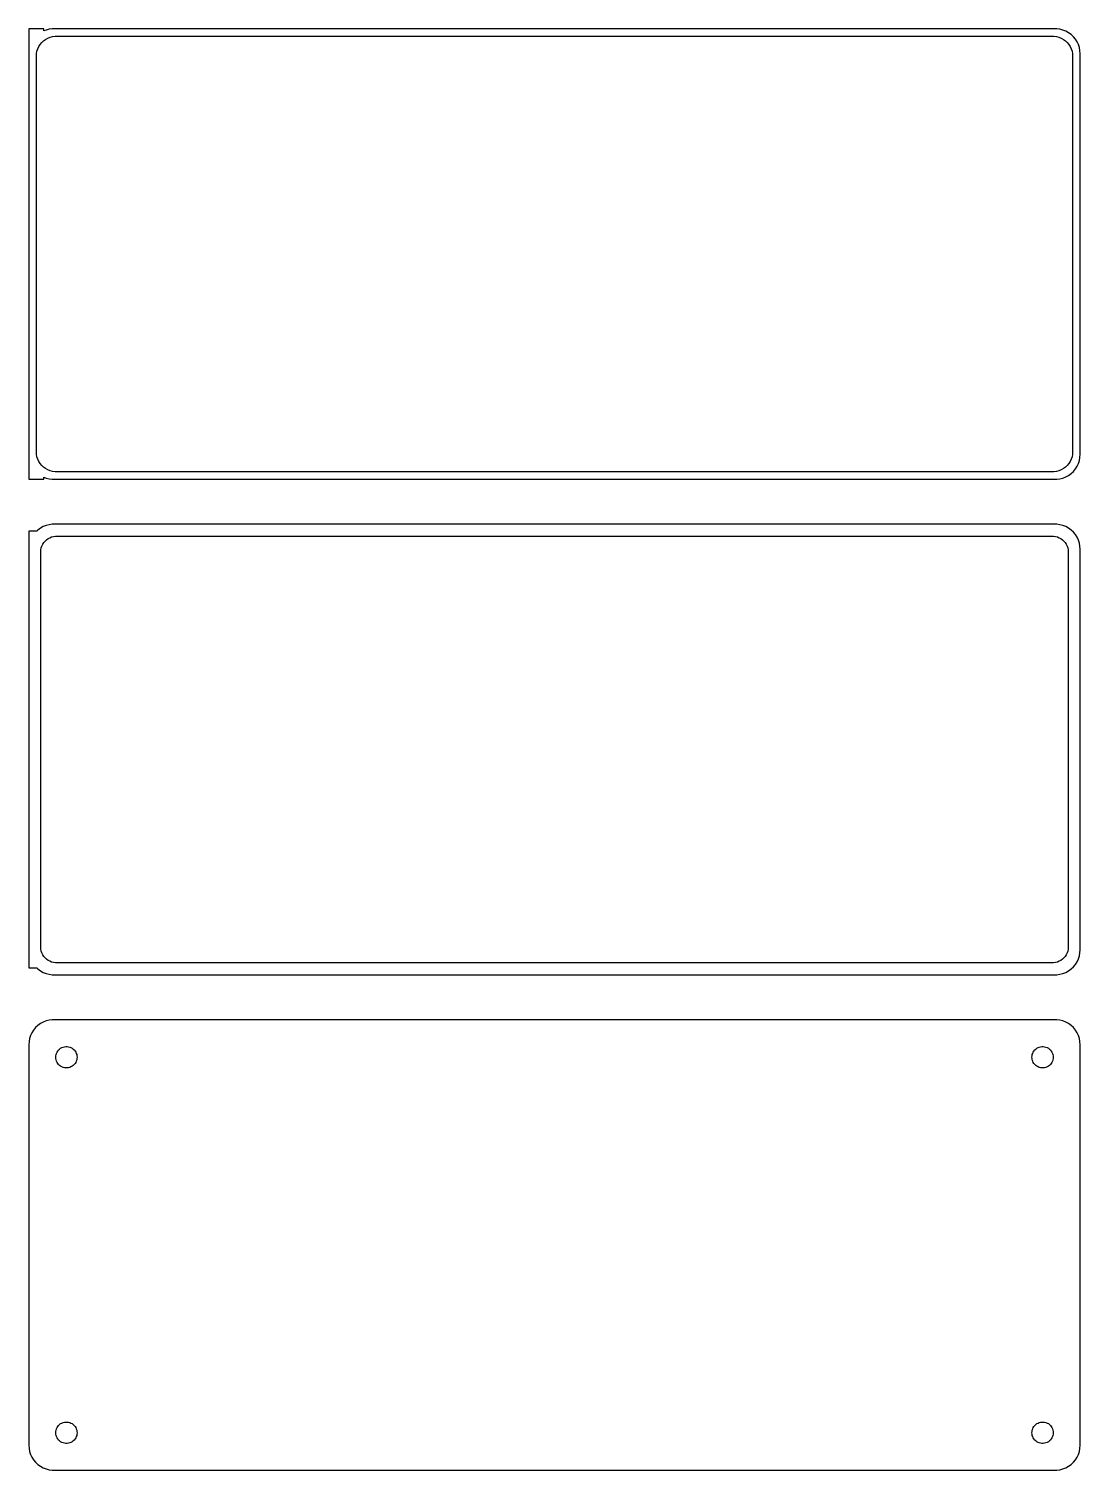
# Model space of a CAD drawing. Header units: metres. Extents: x -105 to 105, y 252 to 540.
import ezdxf

# ---------------------------------------------------------------- set-up
doc = ezdxf.new("R2010")
doc.units = ezdxf.units.M

msp = doc.modelspace()

# ---------------------------------------------------------------- linework, layer by layer
for p, q in [((-102, 539.979), (-105, 539.979)), ((-105, 539.979), (-105, 450.021)), ((-102, 539.575), (-102, 539.979)), ((-101.545, 539.755), (-102, 539.575)), ((-100.937, 539.911), (-101.545, 539.755)), ((-100.314, 539.99), (-100.937, 539.911)), ((100.314, 539.99), (-100.314, 539.99)), ((100.937, 539.911), (100.314, 539.99)), ((101.545, 539.755), (100.937, 539.911)), ((102.129, 539.524), (101.545, 539.755)), ((102.679, 539.222), (102.129, 539.524)), ((103.187, 538.853), (102.679, 539.222)), ((103.645, 538.423), (103.187, 538.853)), ((-103.374, 535.495), (-103.219, 535.972)), ((-103.219, 535.972), (-103.005, 536.427)), ((-103.005, 536.427), (-102.736, 536.851)), ((-102.736, 536.851), (-102.416, 537.238)), ((-102.416, 537.238), (-102.05, 537.582)), ((-102.05, 537.582), (-101.643, 537.877)), ((-101.643, 537.877), (-101.203, 538.119)), ((-101.203, 538.119), (-100.736, 538.304)), ((-100.736, 538.304), (-100.25, 538.429)), ((-100.25, 538.429), (-99.7512, 538.492)), ((-99.7512, 538.492), (99.7512, 538.492)), ((99.7512, 538.492), (100.25, 538.429)), ((100.25, 538.429), (100.736, 538.304)), ((100.736, 538.304), (101.203, 538.119)), ((101.203, 538.119), (101.643, 537.877)), ((101.643, 537.877), (102.05, 537.582)), ((102.05, 537.582), (102.416, 537.238)), ((102.416, 537.238), (102.736, 536.851)), ((102.736, 536.851), (103.005, 536.427)), ((103.005, 536.427), (103.219, 535.972)), ((103.219, 535.972), (103.374, 535.495)), ((104.045, 537.939), (103.645, 538.423)), ((104.382, 537.409), (104.045, 537.939)), ((104.649, 536.841), (104.382, 537.409)), ((104.843, 536.243), (104.649, 536.841)), ((104.961, 535.627), (104.843, 536.243)), ((-103.5, 534.5), (-103.468, 535.001)), ((-103.5, 455.5), (-103.5, 534.5)), ((-103.468, 535.001), (-103.374, 535.495)), ((103.374, 535.495), (103.468, 535.001)), ((103.468, 535.001), (103.5, 534.5)), ((103.5, 534.5), (103.5, 455.5)), ((105, 535), (104.961, 535.627)), ((105, 455), (105, 535)), ((-103.468, 454.999), (-103.5, 455.5)), ((103.5, 455.5), (103.468, 454.999)), ((-103.374, 454.505), (-103.468, 454.999)), ((-103.219, 454.028), (-103.374, 454.505)), ((-103.005, 453.573), (-103.219, 454.028)), ((-102.736, 453.149), (-103.005, 453.573)), ((-102.416, 452.762), (-102.736, 453.149)), ((-102.05, 452.418), (-102.416, 452.762)), ((-101.643, 452.123), (-102.05, 452.418)), ((102.05, 452.418), (101.643, 452.123)), ((102.416, 452.762), (102.05, 452.418)), ((102.736, 453.149), (102.416, 452.762)), ((103.005, 453.573), (102.736, 453.149)), ((103.219, 454.028), (103.005, 453.573)), ((103.374, 454.505), (103.219, 454.028)), ((103.468, 454.999), (103.374, 454.505)), ((104.045, 452.061), (104.382, 452.591)), ((104.382, 452.591), (104.649, 453.159)), ((104.649, 453.159), (104.843, 453.757)), ((104.843, 453.757), (104.961, 454.373)), ((104.961, 454.373), (105, 455)), ((-105, 450.021), (-102, 450.021)), ((-102, 450.021), (-102, 450.425)), ((-102, 450.425), (-101.545, 450.245)), ((-101.203, 451.881), (-101.643, 452.123)), ((-101.545, 450.245), (-100.937, 450.089)), ((-100.736, 451.696), (-101.203, 451.881)), ((-100.937, 450.089), (-100.314, 450.01)), ((-100.25, 451.571), (-100.736, 451.696)), ((-100.314, 450.01), (100.314, 450.01)), ((-99.7512, 451.508), (-100.25, 451.571)), ((99.7512, 451.508), (-99.7512, 451.508)), ((100.25, 451.571), (99.7512, 451.508)), ((100.736, 451.696), (100.25, 451.571)), ((100.314, 450.01), (100.937, 450.089)), ((101.203, 451.881), (100.736, 451.696)), ((100.937, 450.089), (101.545, 450.245)), ((101.643, 452.123), (101.203, 451.881)), ((101.545, 450.245), (102.129, 450.476)), ((102.129, 450.476), (102.679, 450.778)), ((102.679, 450.778), (103.187, 451.147)), ((103.187, 451.147), (103.645, 451.577)), ((103.645, 451.577), (104.045, 452.061)), ((-101.545, 440.755), (-102.129, 440.524)), ((-100.937, 440.911), (-101.545, 440.755)), ((-100.314, 440.99), (-100.937, 440.911)), ((100.314, 440.99), (-100.314, 440.99)), ((100.937, 440.911), (100.314, 440.99)), ((101.545, 440.755), (100.937, 440.911)), ((102.129, 440.524), (101.545, 440.755)), ((-103.4, 439.653), (-105, 439.653)), ((-105, 439.653), (-105, 352.347)), ((-103.187, 439.853), (-103.4, 439.653)), ((-102.679, 440.222), (-103.187, 439.853)), ((-102.129, 440.524), (-102.679, 440.222)), ((-101.769, 437.631), (-101.484, 437.899)), ((-101.484, 437.899), (-101.168, 438.128)), ((-101.168, 438.128), (-100.825, 438.317)), ((-100.825, 438.317), (-100.462, 438.461)), ((-100.462, 438.461), (-100.083, 438.558)), ((-100.083, 438.558), (-99.6955, 438.607)), ((-99.6955, 438.607), (99.6955, 438.607)), ((99.6955, 438.607), (100.083, 438.558)), ((100.083, 438.558), (100.462, 438.461)), ((100.462, 438.461), (100.825, 438.317)), ((100.825, 438.317), (101.168, 438.128)), ((101.168, 438.128), (101.484, 437.899)), ((101.484, 437.899), (101.769, 437.631)), ((102.679, 440.222), (102.129, 440.524)), ((103.187, 439.853), (102.679, 440.222)), ((103.645, 439.423), (103.187, 439.853)), ((104.045, 438.939), (103.645, 439.423)), ((104.382, 438.409), (104.045, 438.939)), ((104.649, 437.841), (104.382, 438.409)), ((104.843, 437.243), (104.649, 437.841)), ((-102.613, 435.5), (-102.588, 435.89)), ((-102.613, 356.5), (-102.613, 435.5)), ((-102.588, 435.89), (-102.515, 436.274)), ((-102.515, 436.274), (-102.394, 436.646)), ((-102.394, 436.646), (-102.228, 437)), ((-102.228, 437), (-102.018, 437.33)), ((-102.018, 437.33), (-101.769, 437.631)), ((101.769, 437.631), (102.018, 437.33)), ((102.018, 437.33), (102.228, 437)), ((102.228, 437), (102.394, 436.646)), ((102.394, 436.646), (102.515, 436.274)), ((102.515, 436.274), (102.588, 435.89)), ((102.588, 435.89), (102.613, 435.5)), ((102.613, 435.5), (102.613, 356.5)), ((104.961, 436.627), (104.843, 437.243)), ((105, 436), (104.961, 436.627)), ((105, 356), (105, 436)), ((-102.588, 356.11), (-102.613, 356.5)), ((-102.515, 355.726), (-102.588, 356.11)), ((-102.394, 355.354), (-102.515, 355.726)), ((-102.228, 355), (-102.394, 355.354)), ((-102.018, 354.67), (-102.228, 355)), ((-101.769, 354.369), (-102.018, 354.67)), ((-101.484, 354.101), (-101.769, 354.369)), ((101.769, 354.369), (101.484, 354.101)), ((102.018, 354.67), (101.769, 354.369)), ((102.228, 355), (102.018, 354.67)), ((102.394, 355.354), (102.228, 355)), ((102.515, 355.726), (102.394, 355.354)), ((102.588, 356.11), (102.515, 355.726)), ((102.613, 356.5), (102.588, 356.11)), ((104.649, 354.159), (104.843, 354.757)), ((104.843, 354.757), (104.961, 355.373)), ((104.961, 355.373), (105, 356)), ((-105, 352.347), (-103.4, 352.347)), ((-103.4, 352.347), (-103.187, 352.147)), ((-103.187, 352.147), (-102.679, 351.778)), ((-102.679, 351.778), (-102.129, 351.476)), ((-102.129, 351.476), (-101.545, 351.245)), ((-101.168, 353.872), (-101.484, 354.101)), ((-100.825, 353.683), (-101.168, 353.872)), ((-100.462, 353.539), (-100.825, 353.683)), ((-100.083, 353.442), (-100.462, 353.539)), ((-99.6955, 353.393), (-100.083, 353.442)), ((99.6955, 353.393), (-99.6955, 353.393)), ((100.083, 353.442), (99.6955, 353.393)), ((100.462, 353.539), (100.083, 353.442)), ((100.825, 353.683), (100.462, 353.539)), ((101.168, 353.872), (100.825, 353.683)), ((101.484, 354.101), (101.168, 353.872)), ((101.545, 351.245), (102.129, 351.476)), ((102.129, 351.476), (102.679, 351.778)), ((102.679, 351.778), (103.187, 352.147)), ((103.187, 352.147), (103.645, 352.577)), ((103.645, 352.577), (104.045, 353.061)), ((104.045, 353.061), (104.382, 353.591)), ((104.382, 353.591), (104.649, 354.159)), ((-101.545, 351.245), (-100.937, 351.089)), ((-100.937, 351.089), (-100.314, 351.01)), ((-100.314, 351.01), (100.314, 351.01)), ((100.314, 351.01), (100.937, 351.089)), ((100.937, 351.089), (101.545, 351.245)), ((-104.045, 339.939), (-104.382, 339.409)), ((-103.645, 340.423), (-104.045, 339.939)), ((-103.187, 340.853), (-103.645, 340.423)), ((-102.679, 341.222), (-103.187, 340.853)), ((-102.129, 341.524), (-102.679, 341.222)), ((-101.545, 341.755), (-102.129, 341.524)), ((-100.937, 341.911), (-101.545, 341.755)), ((-100.314, 341.99), (-100.937, 341.911)), ((100.314, 341.99), (-100.314, 341.99)), ((100.937, 341.911), (100.314, 341.99)), ((101.545, 341.755), (100.937, 341.911)), ((102.129, 341.524), (101.545, 341.755)), ((102.679, 341.222), (102.129, 341.524)), ((103.187, 340.853), (102.679, 341.222)), ((103.645, 340.423), (103.187, 340.853)), ((104.045, 339.939), (103.645, 340.423)), ((104.382, 339.409), (104.045, 339.939)), ((-104.961, 337.627), (-105, 337)), ((-105, 337), (-105, 257)), ((-104.843, 338.243), (-104.961, 337.627)), ((-104.649, 338.841), (-104.843, 338.243)), ((-104.382, 339.409), (-104.649, 338.841)), ((104.649, 338.841), (104.382, 339.409)), ((104.843, 338.243), (104.649, 338.841)), ((104.961, 337.627), (104.843, 338.243)), ((105, 337), (104.961, 337.627)), ((105, 257), (105, 337)), ((-99.6353, 334.5), (-99.6185, 334.768)), ((-99.6185, 334.232), (-99.6353, 334.5)), ((-99.6185, 334.768), (-99.5682, 335.031)), ((-99.5682, 333.969), (-99.6185, 334.232)), ((-99.5682, 335.031), (-99.4853, 335.286)), ((-99.4853, 335.286), (-99.3712, 335.529)), ((-99.3712, 335.529), (-99.2275, 335.755)), ((-99.2275, 335.755), (-99.0566, 335.962)), ((-99.0566, 335.962), (-98.8611, 336.145)), ((-98.8611, 336.145), (-98.6441, 336.303)), ((-98.6441, 336.303), (-98.4092, 336.432)), ((-98.4092, 336.432), (-98.1598, 336.531)), ((-98.1598, 336.531), (-97.9001, 336.597)), ((-97.9001, 336.597), (-97.6341, 336.631)), ((-97.6341, 336.631), (-97.3659, 336.631)), ((-97.3659, 336.631), (-97.0999, 336.597)), ((-97.0999, 336.597), (-96.8401, 336.531)), ((-96.8401, 336.531), (-96.5908, 336.432)), ((-96.5908, 336.432), (-96.3559, 336.303)), ((-96.3559, 336.303), (-96.1389, 336.145)), ((-96.1389, 336.145), (-95.9434, 335.962)), ((-95.9434, 335.962), (-95.7725, 335.755)), ((-95.7725, 335.755), (-95.6288, 335.529)), ((-95.6288, 335.529), (-95.5146, 335.286)), ((-95.5146, 335.286), (-95.4318, 335.031)), ((-95.4318, 335.031), (-95.3815, 334.768)), ((-95.3815, 334.232), (-95.4318, 333.969)), ((-95.3815, 334.768), (-95.3647, 334.5)), ((-95.3647, 334.5), (-95.3815, 334.232)), ((95.3647, 334.5), (95.3815, 334.768)), ((95.3815, 334.232), (95.3647, 334.5)), ((95.3815, 334.768), (95.4318, 335.031)), ((95.4318, 333.969), (95.3815, 334.232)), ((95.4318, 335.031), (95.5146, 335.286)), ((95.5146, 335.286), (95.6288, 335.529)), ((95.6288, 335.529), (95.7725, 335.755)), ((95.7725, 335.755), (95.9434, 335.962)), ((95.9434, 335.962), (96.1389, 336.145)), ((96.1389, 336.145), (96.3559, 336.303)), ((96.3559, 336.303), (96.5908, 336.432)), ((96.5908, 336.432), (96.8401, 336.531)), ((96.8401, 336.531), (97.0999, 336.597)), ((97.0999, 336.597), (97.3659, 336.631)), ((97.3659, 336.631), (97.6341, 336.631)), ((97.6341, 336.631), (97.9001, 336.597)), ((97.9001, 336.597), (98.1598, 336.531)), ((98.1598, 336.531), (98.4092, 336.432)), ((98.4092, 336.432), (98.6441, 336.303)), ((98.6441, 336.303), (98.8611, 336.145)), ((98.8611, 336.145), (99.0566, 335.962)), ((99.0566, 335.962), (99.2275, 335.755)), ((99.2275, 335.755), (99.3712, 335.529)), ((99.3712, 335.529), (99.4853, 335.286)), ((99.4853, 335.286), (99.5682, 335.031)), ((99.5682, 335.031), (99.6185, 334.768)), ((99.6185, 334.232), (99.5682, 333.969)), ((99.6185, 334.768), (99.6353, 334.5)), ((99.6353, 334.5), (99.6185, 334.232)), ((-99.4853, 333.714), (-99.5682, 333.969)), ((-99.3712, 333.471), (-99.4853, 333.714)), ((-99.2275, 333.245), (-99.3712, 333.471)), ((-99.0566, 333.038), (-99.2275, 333.245)), ((-98.8611, 332.855), (-99.0566, 333.038)), ((-98.6441, 332.697), (-98.8611, 332.855)), ((-98.4092, 332.568), (-98.6441, 332.697)), ((-98.1598, 332.469), (-98.4092, 332.568)), ((-97.9001, 332.403), (-98.1598, 332.469)), ((-97.6341, 332.369), (-97.9001, 332.403)), ((-97.3659, 332.369), (-97.6341, 332.369)), ((-97.0999, 332.403), (-97.3659, 332.369)), ((-96.8401, 332.469), (-97.0999, 332.403)), ((-96.5908, 332.568), (-96.8401, 332.469)), ((-96.3559, 332.697), (-96.5908, 332.568)), ((-96.1389, 332.855), (-96.3559, 332.697)), ((-95.9434, 333.038), (-96.1389, 332.855)), ((-95.7725, 333.245), (-95.9434, 333.038)), ((-95.6288, 333.471), (-95.7725, 333.245)), ((-95.5146, 333.714), (-95.6288, 333.471)), ((-95.4318, 333.969), (-95.5146, 333.714)), ((95.5146, 333.714), (95.4318, 333.969)), ((95.6288, 333.471), (95.5146, 333.714)), ((95.7725, 333.245), (95.6288, 333.471)), ((95.9434, 333.038), (95.7725, 333.245)), ((96.1389, 332.855), (95.9434, 333.038)), ((96.3559, 332.697), (96.1389, 332.855)), ((96.5908, 332.568), (96.3559, 332.697)), ((96.8401, 332.469), (96.5908, 332.568)), ((97.0999, 332.403), (96.8401, 332.469)), ((97.3659, 332.369), (97.0999, 332.403)), ((97.6341, 332.369), (97.3659, 332.369)), ((97.9001, 332.403), (97.6341, 332.369)), ((98.1598, 332.469), (97.9001, 332.403)), ((98.4092, 332.568), (98.1598, 332.469)), ((98.6441, 332.697), (98.4092, 332.568)), ((98.8611, 332.855), (98.6441, 332.697)), ((99.0566, 333.038), (98.8611, 332.855)), ((99.2275, 333.245), (99.0566, 333.038)), ((99.3712, 333.471), (99.2275, 333.245)), ((99.4853, 333.714), (99.3712, 333.471)), ((99.5682, 333.969), (99.4853, 333.714)), ((-99.6353, 259.5), (-99.6185, 259.768)), ((-99.6185, 259.232), (-99.6353, 259.5)), ((-99.6185, 259.768), (-99.5682, 260.031)), ((-99.5682, 258.969), (-99.6185, 259.232)), ((-99.5682, 260.031), (-99.4853, 260.286)), ((-99.4853, 260.286), (-99.3712, 260.529)), ((-99.3712, 260.529), (-99.2275, 260.755)), ((-99.2275, 260.755), (-99.0566, 260.962)), ((-99.0566, 260.962), (-98.8611, 261.145)), ((-98.8611, 261.145), (-98.6441, 261.303)), ((-98.6441, 261.303), (-98.4092, 261.432)), ((-98.4092, 261.432), (-98.1598, 261.531)), ((-98.1598, 261.531), (-97.9001, 261.597)), ((-97.9001, 261.597), (-97.6341, 261.631)), ((-97.6341, 261.631), (-97.3659, 261.631)), ((-97.3659, 261.631), (-97.0999, 261.597)), ((-97.0999, 261.597), (-96.8401, 261.531)), ((-96.8401, 261.531), (-96.5908, 261.432)), ((-96.5908, 261.432), (-96.3559, 261.303)), ((-96.3559, 261.303), (-96.1389, 261.145)), ((-96.1389, 261.145), (-95.9434, 260.962)), ((-95.9434, 260.962), (-95.7725, 260.755)), ((-95.7725, 260.755), (-95.6288, 260.529)), ((-95.6288, 260.529), (-95.5146, 260.286)), ((-95.5146, 260.286), (-95.4318, 260.031)), ((-95.4318, 260.031), (-95.3815, 259.768)), ((-95.3815, 259.232), (-95.4318, 258.969)), ((-95.3815, 259.768), (-95.3647, 259.5)), ((-95.3647, 259.5), (-95.3815, 259.232)), ((95.3647, 259.5), (95.3815, 259.768)), ((95.3815, 259.232), (95.3647, 259.5)), ((95.3815, 259.768), (95.4318, 260.031)), ((95.4318, 258.969), (95.3815, 259.232)), ((95.4318, 260.031), (95.5146, 260.286)), ((95.5146, 260.286), (95.6288, 260.529)), ((95.6288, 260.529), (95.7725, 260.755)), ((95.7725, 260.755), (95.9434, 260.962)), ((95.9434, 260.962), (96.1389, 261.145)), ((96.1389, 261.145), (96.3559, 261.303)), ((96.3559, 261.303), (96.5908, 261.432)), ((96.5908, 261.432), (96.8401, 261.531)), ((96.8401, 261.531), (97.0999, 261.597)), ((97.0999, 261.597), (97.3659, 261.631)), ((97.3659, 261.631), (97.6341, 261.631)), ((97.6341, 261.631), (97.9001, 261.597)), ((97.9001, 261.597), (98.1598, 261.531)), ((98.1598, 261.531), (98.4092, 261.432)), ((98.4092, 261.432), (98.6441, 261.303)), ((98.6441, 261.303), (98.8611, 261.145)), ((98.8611, 261.145), (99.0566, 260.962)), ((99.0566, 260.962), (99.2275, 260.755)), ((99.2275, 260.755), (99.3712, 260.529)), ((99.3712, 260.529), (99.4853, 260.286)), ((99.4853, 260.286), (99.5682, 260.031)), ((99.5682, 260.031), (99.6185, 259.768)), ((99.6185, 259.232), (99.5682, 258.969)), ((99.6185, 259.768), (99.6353, 259.5)), ((99.6353, 259.5), (99.6185, 259.232)), ((-105, 257), (-104.961, 256.373)), ((-104.961, 256.373), (-104.843, 255.757)), ((-99.4853, 258.714), (-99.5682, 258.969)), ((-99.3712, 258.471), (-99.4853, 258.714)), ((-99.2275, 258.245), (-99.3712, 258.471)), ((-99.0566, 258.038), (-99.2275, 258.245)), ((-98.8611, 257.855), (-99.0566, 258.038)), ((-98.6441, 257.697), (-98.8611, 257.855)), ((-98.4092, 257.568), (-98.6441, 257.697)), ((-98.1598, 257.469), (-98.4092, 257.568)), ((-97.9001, 257.403), (-98.1598, 257.469)), ((-97.6341, 257.369), (-97.9001, 257.403)), ((-97.3659, 257.369), (-97.6341, 257.369)), ((-97.0999, 257.403), (-97.3659, 257.369)), ((-96.8401, 257.469), (-97.0999, 257.403)), ((-96.5908, 257.568), (-96.8401, 257.469)), ((-96.3559, 257.697), (-96.5908, 257.568)), ((-96.1389, 257.855), (-96.3559, 257.697)), ((-95.9434, 258.038), (-96.1389, 257.855)), ((-95.7725, 258.245), (-95.9434, 258.038)), ((-95.6288, 258.471), (-95.7725, 258.245)), ((-95.5146, 258.714), (-95.6288, 258.471)), ((-95.4318, 258.969), (-95.5146, 258.714)), ((95.5146, 258.714), (95.4318, 258.969)), ((95.6288, 258.471), (95.5146, 258.714)), ((95.7725, 258.245), (95.6288, 258.471)), ((95.9434, 258.038), (95.7725, 258.245)), ((96.1389, 257.855), (95.9434, 258.038)), ((96.3559, 257.697), (96.1389, 257.855)), ((96.5908, 257.568), (96.3559, 257.697)), ((96.8401, 257.469), (96.5908, 257.568)), ((97.0999, 257.403), (96.8401, 257.469)), ((97.3659, 257.369), (97.0999, 257.403)), ((97.6341, 257.369), (97.3659, 257.369)), ((97.9001, 257.403), (97.6341, 257.369)), ((98.1598, 257.469), (97.9001, 257.403)), ((98.4092, 257.568), (98.1598, 257.469)), ((98.6441, 257.697), (98.4092, 257.568)), ((98.8611, 257.855), (98.6441, 257.697)), ((99.0566, 258.038), (98.8611, 257.855)), ((99.2275, 258.245), (99.0566, 258.038)), ((99.3712, 258.471), (99.2275, 258.245)), ((99.4853, 258.714), (99.3712, 258.471)), ((99.5682, 258.969), (99.4853, 258.714)), ((104.843, 255.757), (104.961, 256.373)), ((104.961, 256.373), (105, 257)), ((-104.843, 255.757), (-104.649, 255.159)), ((-104.649, 255.159), (-104.382, 254.591)), ((-104.382, 254.591), (-104.045, 254.061)), ((-104.045, 254.061), (-103.645, 253.577)), ((-103.645, 253.577), (-103.187, 253.147)), ((103.187, 253.147), (103.645, 253.577)), ((103.645, 253.577), (104.045, 254.061)), ((104.045, 254.061), (104.382, 254.591)), ((104.382, 254.591), (104.649, 255.159)), ((104.649, 255.159), (104.843, 255.757)), ((-103.187, 253.147), (-102.679, 252.778)), ((-102.679, 252.778), (-102.129, 252.476)), ((-102.129, 252.476), (-101.545, 252.245)), ((-101.545, 252.245), (-100.937, 252.089)), ((-100.937, 252.089), (-100.314, 252.01)), ((-100.314, 252.01), (100.314, 252.01)), ((100.314, 252.01), (100.937, 252.089)), ((100.937, 252.089), (101.545, 252.245)), ((101.545, 252.245), (102.129, 252.476)), ((102.129, 252.476), (102.679, 252.778)), ((102.679, 252.778), (103.187, 253.147))]:
    msp.add_line(p, q)

doc.saveas('drawing.dxf')
